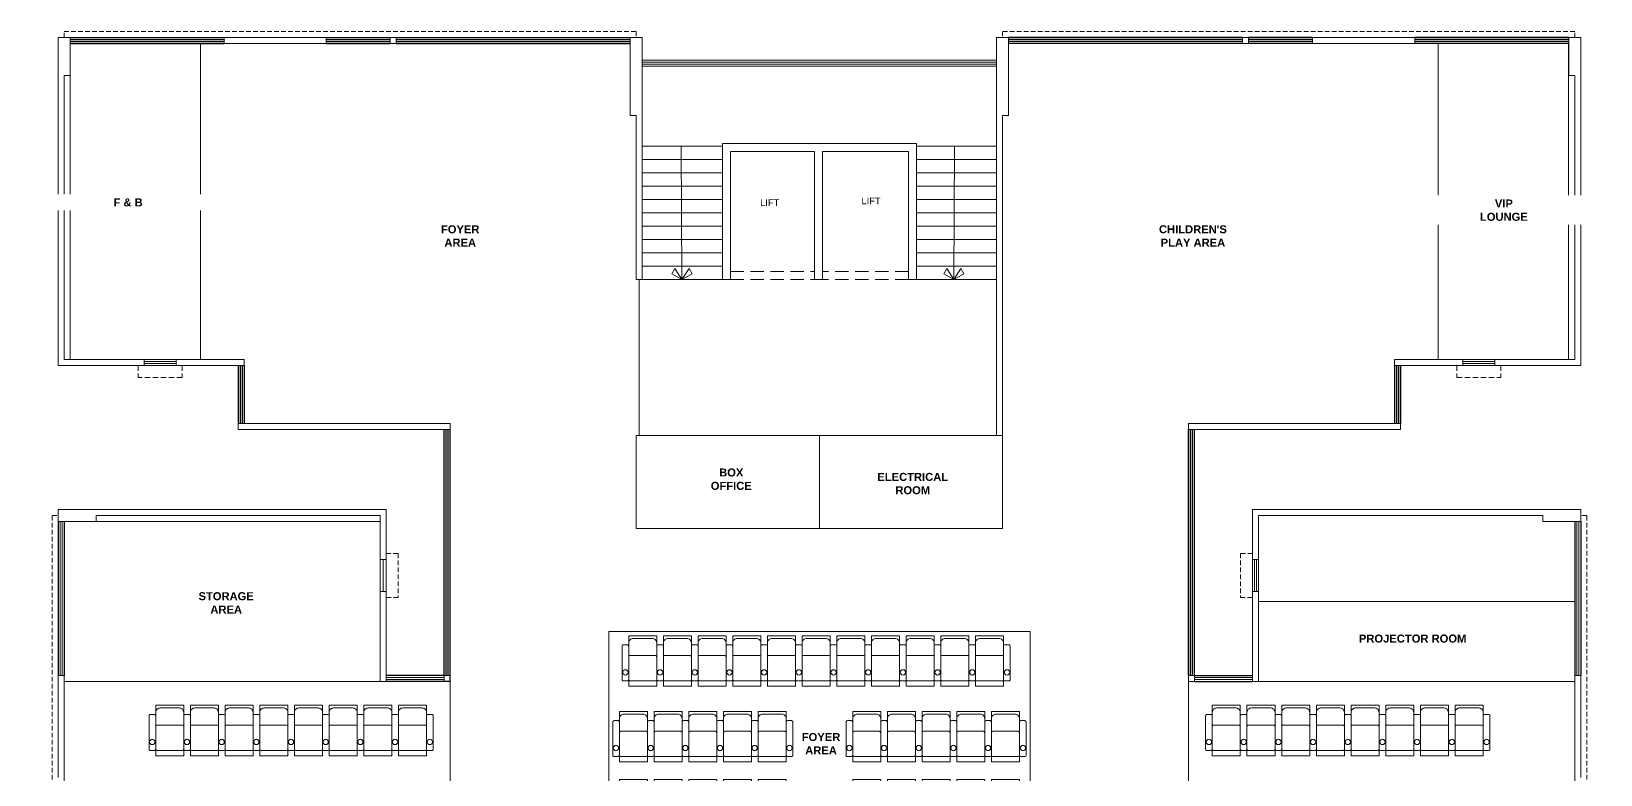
# Model space of a CAD drawing. Header units: inches. Extents: x 1807 to 67852, y 1160 to 20242.
# Drawn here: x 43766 to 44942, y 9205 to 9763 of the extents above; entities that cross this region are included whole.
import ezdxf
from ezdxf.lldxf.tags import DXFTag

# ---------------------------------------------------------------- set-up
doc = ezdxf.new("R2010")
doc.units = ezdxf.units.IN
doc.header["$MEASUREMENT"] = 0
doc.linetypes.add('DASHED', pattern=[0.75, 0.5, -0.25])
doc.layers.get('0').update_dxf_attribs({"lineweight": 20})
for name, color, linetype, lineweight in [('02WINDOW & DOTTED', 8, 'Continuous', 20), ('CHAIRS', 34, 'Continuous', 20), ('Nstair', 8, 'Continuous', 20), ('PROJ.', 8, 'DASHED', 20), ('RAILING', 8, 'Continuous', 25), ('Railing 01', 8, 'Continuous', 18), ('SHOP TEXT', 7, 'Continuous', 15), ('text', 7, 'Continuous', 15), ('wall', 7, 'Continuous', 20), ('WALLS', 7, 'Continuous', 20), ('WINDOW', 8, 'Continuous', 15)]:
    doc.layers.add(name, color=color, linetype=linetype, lineweight=lineweight)
doc.layers.add('GF', color=36, linetype='Continuous')
doc.styles.add('Krupalu 1', font='arial.ttf')
doc.styles.add('title block', font='')
doc.styles.get('title block').set_extended_font_data('Gulim')
tags = doc.linetypes.add('HIDDEN', pattern=[0.375, 0.25, -0.125]).pattern_tags.tags
tags[6:7] = [DXFTag(74, 4), DXFTag(75, 0), DXFTag(340, '0'), DXFTag(46, 1.0), DXFTag(50, 0.0), DXFTag(44, 0.0), DXFTag(45, 0.0)]
tags[4:5] = [DXFTag(74, 4), DXFTag(75, 0), DXFTag(340, '0'), DXFTag(46, 1.0), DXFTag(50, 0.0), DXFTag(44, 0.0), DXFTag(45, 0.0)]

# ---------------------------------------------------------------- blocks, each defined once
blk = doc.blocks.new('Recliner chair-01')
at = {"layer": 'CHAIRS', "lineweight": -2}
for points in [[(-10.5, 1), (-10.5, 26, 0.414214), (-11.5, 27), (-14.5, 27, 0.414214), (-15.5, 26), (-15.5, 1, 0.414214), (-14.5, 0), (-11.5, 0, 0.414214)], [(-7.1, 31.9), (7.1, 31.9, -0.414214), (10.5, 28.5), (10.5, 1, -0.414214), (9.5, 0), (-9.5, 0, -0.414214), (-10.5, 1), (-10.5, 28.5, -0.414214)], [(10.5, 1), (10.5, 26, -0.414214), (11.5, 27), (14.5, 27, -0.414214), (15.5, 26), (15.5, 1, -0.414214), (14.5, 0), (11.5, 0, -0.414214)], [(10.5, 1), (10.5, 18, 0.414214), (9.5, 19), (-9.5, 19, 0.414214), (-10.5, 18), (-10.5, 1, 0.414214), (-9.5, 0), (9.5, 0, 0.414214)]]:
    blk.add_lwpolyline(points, format="xyb", close=True, dxfattribs=at)
at = {"layer": 'CHAIRS', "linetype": 'HIDDEN', "lineweight": -2}
blk.add_lwpolyline([(-10.5, 33.9), (10.5, 33.9), (10.5, -4), (-10.5, -4)], close=True, dxfattribs=at)
at = {"layer": 'CHAIRS', "lineweight": -2}
for centre in [(-13, 6.4), (13.1, 6.4)]:
    blk.add_circle(centre, 2, dxfattribs=at)
blk = doc.blocks.new('*U420')
at = {"layer": 'CHAIRS'}
blk.add_blockref('Recliner chair-01', (0, -14.9), dxfattribs=at)
blk = doc.blocks.new('*U419')
at = {"layer": 'GF', "color": 0, "linetype": 'ByBlock', "lineweight": -2}
for p in [(0, 0), (26, 0), (52, 0), (78, 0)]:
    blk.add_blockref('*U420', p, dxfattribs=at)
at = {"layer": 'GF', "color": 0, "linetype": 'ByBlock', "lineweight": -2, "transparency": 16777216}
for p in [(104, 0), (130, 0), (156, 0), (182, 0)]:
    blk.add_blockref('*U420', p, dxfattribs=at)
blk = doc.blocks.new('*U424')
at = {"layer": 'CHAIRS'}
blk.add_blockref('Recliner chair-01', (0, -14.9), dxfattribs=at)
blk = doc.blocks.new('*U423')
at = {"layer": 'GF', "color": 0, "linetype": 'ByBlock', "lineweight": -2}
for p in [(0, 0), (26, 0), (52, 0), (78, 0)]:
    blk.add_blockref('*U424', p, dxfattribs=at)
at = {"layer": 'GF', "color": 0, "linetype": 'ByBlock', "lineweight": -2, "transparency": 16777216}
for p in [(104, 0), (130, 0), (156, 0), (182, 0)]:
    blk.add_blockref('*U424', p, dxfattribs=at)
blk = doc.blocks.new('*U485')
at = {"layer": 'CHAIRS'}
blk.add_blockref('Recliner chair-01', (0, -14.9), dxfattribs=at)
blk = doc.blocks.new('*U484')
at = {"layer": 'GF', "color": 0, "linetype": 'ByBlock', "lineweight": -2}
for p in [(0, 0), (26, 0), (52, 0), (78, 0)]:
    blk.add_blockref('*U485', p, dxfattribs=at)
at = {"layer": 'GF', "color": 0, "linetype": 'ByBlock', "lineweight": -2, "transparency": 16777216}
for p in [(104, 0), (130, 0), (156, 0), (182, 0), (208, 0), (234, 0), (260, 0)]:
    blk.add_blockref('*U485', p, dxfattribs=at)
blk = doc.blocks.new('*U489')
at = {"layer": 'CHAIRS'}
blk.add_blockref('Recliner chair-01', (0, -14.9), dxfattribs=at)
blk = doc.blocks.new('*U488')
at = {"layer": 'GF', "color": 0, "linetype": 'ByBlock', "lineweight": -2}
for p in [(0, 0), (26, 0), (52, 0), (78, 0)]:
    blk.add_blockref('*U489', p, dxfattribs=at)
at = {"layer": 'GF', "color": 0, "linetype": 'ByBlock', "lineweight": -2, "transparency": 16777216}
for p in [(104, 0), (0, -51), (26, -51), (52, -51), (78, -51), (104, -51), (0, -102), (26, -102), (52, -102), (78, -102), (104, -102), (0, -153), (26, -153), (52, -153), (78, -153), (104, -153), (0, -204), (26, -204), (52, -204), (78, -204), (104, -204)]:
    blk.add_blockref('*U489', p, dxfattribs=at)
blk = doc.blocks.new('*U487')
at = {"layer": 'CHAIRS'}
blk.add_blockref('Recliner chair-01', (0, -14.9), dxfattribs=at)
blk = doc.blocks.new('*U486')
at = {"layer": 'GF', "color": 0, "linetype": 'ByBlock', "lineweight": -2}
for p in [(0, 0), (26, 0), (52, 0), (78, 0)]:
    blk.add_blockref('*U487', p, dxfattribs=at)
at = {"layer": 'GF', "color": 0, "linetype": 'ByBlock', "lineweight": -2, "transparency": 16777216}
for p in [(104, 0), (0, -51), (26, -51), (52, -51), (78, -51), (104, -51), (0, -102), (26, -102), (52, -102), (78, -102), (104, -102), (0, -153), (26, -153), (52, -153), (78, -153), (104, -153), (0, -204), (26, -204), (52, -204), (78, -204), (104, -204)]:
    blk.add_blockref('*U487', p, dxfattribs=at)

msp = doc.modelspace()

# ---------------------------------------------------------------- linework, layer by layer
at = {"color": 5}
msp.add_line((44221.3, 9576.7), (44221.3, 9459.7), dxfattribs=at)
at = {"layer": '02WINDOW & DOTTED'}
for p, q in [((44489.1, 9741.2), (44223.4, 9741.2)), ((44489.1, 9739.7), (44223.4, 9739.7)), ((44489.1, 9738.2), (44223.4, 9738.2)), ((44489.1, 9736.7), (44223.4, 9736.7))]:
    msp.add_line(p, q, dxfattribs=at)
at = {"layer": '02WINDOW & DOTTED', "linetype": 'DASHED', "ltscale": 20}
for p, q in [((44289.6, 9582.7), (44352.6, 9582.7)), ((44289.6, 9576.7), (44352.6, 9576.7)), ((44423.1, 9582.7), (44358.6, 9582.7)), ((44423.1, 9576.7), (44358.6, 9576.7))]:
    msp.add_line(p, q, dxfattribs=at)
at = {"layer": 'Nstair', "ltscale": 10}
for p, q in [((44283.6, 9676.7), (44223.6, 9676.7)), ((44252.8, 9676.7), (44253.3, 9576.7)), ((44429.1, 9676.7), (44489.1, 9676.7)), ((44457.7, 9676.7), (44457.2, 9576.7)), ((44283.6, 9666.7), (44223.6, 9666.7)), ((44429.1, 9666.7), (44489.1, 9666.7)), ((44283.6, 9656.7), (44223.6, 9656.7)), ((44283.6, 9646.7), (44223.6, 9646.7)), ((44429.1, 9656.7), (44489.1, 9656.7)), ((44429.1, 9646.7), (44489.1, 9646.7)), ((44283.6, 9636.7), (44223.6, 9636.7)), ((44429.1, 9636.7), (44489.1, 9636.7)), ((44283.6, 9626.7), (44223.6, 9626.7)), ((44429.1, 9626.7), (44489.1, 9626.7)), ((44283.6, 9616.7), (44223.6, 9616.7)), ((44429.1, 9616.7), (44489.1, 9616.7)), ((44283.6, 9606.7), (44223.6, 9606.7)), ((44429.1, 9606.7), (44489.1, 9606.7)), ((44283.6, 9596.7), (44223.6, 9596.7)), ((44429.1, 9596.7), (44489.1, 9596.7)), ((44283.6, 9586.7), (44223.6, 9586.7)), ((44283.6, 9576.7), (44223.6, 9576.7)), ((44245.8, 9580.9), (44248, 9584.8)), ((44253.3, 9576.7), (44245.8, 9580.9)), ((44248, 9584.8), (44253.3, 9576.7)), ((44258.7, 9584.8), (44253.3, 9576.7)), ((44253.3, 9576.7), (44260.9, 9580.9)), ((44260.9, 9580.9), (44258.7, 9584.8)), ((44429.1, 9586.7), (44489.1, 9586.7)), ((44429.1, 9576.7), (44489.1, 9576.7)), ((44449.6, 9580.9), (44451.8, 9584.8)), ((44457.2, 9576.7), (44449.6, 9580.9)), ((44451.8, 9584.8), (44457.2, 9576.7)), ((44462.5, 9584.8), (44457.2, 9576.7)), ((44457.2, 9576.7), (44464.7, 9580.9)), ((44464.7, 9580.9), (44462.5, 9584.8))]:
    msp.add_line(p, q, dxfattribs=at)
at = {"layer": 'PROJ.', "ltscale": 8}
for p, q in [((43845.6, 9512.2), (43845.6, 9503.2)), ((43878.6, 9512.2), (43878.6, 9503.2)), ((44834.1, 9512.2), (44834.1, 9503.2)), ((44867.1, 9512.2), (44867.1, 9503.2)), ((43878.6, 9503.2), (43845.6, 9503.2)), ((44834.1, 9503.2), (44867.1, 9503.2))]:
    msp.add_line(p, q, dxfattribs=at)
at = {"layer": 'PROJ.', "ltscale": 7}
for points in [[(43790.1, 9758.2), (43790.1, 9762.7), (44219.1, 9762.7), (44219.1, 9758.2)], [(44922.6, 9758.2), (44922.6, 9762.7), (44493.6, 9762.7), (44493.6, 9758.2)], [(43785.6, 8970.7), (43781.1, 8970.7), (43781.1, 9399.7), (43785.6, 9399.7)], [(44927.1, 8970.7), (44931.6, 8970.7), (44931.6, 9399.7), (44927.1, 9399.7)], [(44031.6, 9371.2), (44040.6, 9371.2), (44040.6, 9338.2), (44031.6, 9338.2)], [(44681.1, 9371.2), (44672.1, 9371.2), (44672.1, 9338.2), (44681.1, 9338.2)]]:
    msp.add_lwpolyline(points, dxfattribs=at)
at = {"layer": 'RAILING'}
for p, q in [((43794.6, 9758.2), (43910.1, 9758.2)), ((43794.6, 9756.7), (43910.1, 9756.7)), ((43794.6, 9755.2), (43910.1, 9755.2)), ((43794.6, 9753.7), (43910.1, 9753.7)), ((43986.6, 9758.2), (44034.6, 9758.2)), ((43986.6, 9756.7), (44034.6, 9756.7)), ((43986.6, 9755.2), (44034.6, 9755.2)), ((43986.6, 9753.7), (44034.6, 9753.7)), ((44039.1, 9758.2), (44214.6, 9758.2)), ((44039.1, 9756.7), (44214.6, 9756.7)), ((44039.1, 9755.2), (44214.6, 9755.2)), ((44039.1, 9753.7), (44214.6, 9753.7)), ((44673.6, 9758.2), (44498.1, 9758.2)), ((44673.6, 9756.7), (44498.1, 9756.7)), ((44673.6, 9755.2), (44498.1, 9755.2)), ((44673.6, 9753.7), (44498.1, 9753.7)), ((44726.1, 9758.2), (44678.1, 9758.2)), ((44726.1, 9756.7), (44678.1, 9756.7)), ((44726.1, 9755.2), (44678.1, 9755.2)), ((44726.1, 9753.7), (44678.1, 9753.7)), ((44918.1, 9758.2), (44802.6, 9758.2)), ((44918.1, 9756.7), (44802.6, 9756.7)), ((44918.1, 9755.2), (44802.6, 9755.2)), ((44918.1, 9753.7), (44802.6, 9753.7)), ((43920.6, 9512.2), (43920.6, 9468.7)), ((43922.1, 9512.2), (43922.1, 9468.7)), ((43923.6, 9512.2), (43923.6, 9468.7)), ((43925.1, 9512.2), (43925.1, 9468.7)), ((44787.6, 9512.2), (44787.6, 9468.7)), ((44789.1, 9512.2), (44789.1, 9468.7)), ((44790.6, 9512.2), (44790.6, 9468.7)), ((44792.1, 9512.2), (44792.1, 9468.7)), ((44075.1, 9279.7), (44075.1, 9464.2)), ((44076.6, 9279.7), (44076.6, 9464.2)), ((44078.1, 9279.7), (44078.1, 9464.2)), ((44079.6, 9275.2), (44079.6, 9464.2)), ((44633.1, 9279.7), (44633.1, 9464.2)), ((44634.6, 9279.7), (44634.6, 9464.2)), ((44636.1, 9279.7), (44636.1, 9464.2)), ((44637.6, 9279.7), (44637.6, 9464.2)), ((43785.6, 9395.2), (43785.6, 9279.7)), ((43790.1, 9395.2), (43790.1, 9279.7)), ((44922.6, 9395.2), (44922.6, 9279.7)), ((44927.1, 9395.2), (44927.1, 9279.7)), ((44075.1, 9279.7), (44031.6, 9279.7)), ((44079.6, 9275.2), (44031.6, 9275.2)), ((44637.6, 9279.7), (44681.1, 9279.7)), ((44637.6, 9275.2), (44681.1, 9275.2))]:
    msp.add_line(p, q, dxfattribs=at)
at = {"layer": 'Railing 01'}
for p, q in [((43787.1, 9395.2), (43787.1, 9279.7)), ((43788.6, 9395.2), (43788.6, 9279.7)), ((44924.1, 9395.2), (44924.1, 9279.7)), ((44925.6, 9395.2), (44925.6, 9279.7)), ((44075.1, 9278.2), (44031.6, 9278.2)), ((44075.1, 9276.7), (44031.6, 9276.7)), ((44637.6, 9278.2), (44681.1, 9278.2)), ((44637.6, 9276.7), (44681.1, 9276.7))]:
    msp.add_line(p, q, dxfattribs=at)
at = {"layer": 'wall'}
for p, q in [((43785.6, 9758.2), (43785.6, 9512.2)), ((43785.6, 9758.2), (43794.6, 9758.2)), ((43794.6, 9734.2), (43794.6, 9758.2)), ((43910.1, 9758.2), (43910.1, 9753.7)), ((43910.1, 9758.2), (43986.6, 9758.2)), ((43910.1, 9753.7), (43982.1, 9753.7)), ((43982.1, 9753.7), (43982.1, 9753.7)), ((43986.6, 9753.7), (43982.1, 9753.7)), ((43986.6, 9758.2), (43986.6, 9753.7)), ((44034.6, 9758.2), (44034.6, 9758.2)), ((44034.6, 9758.2), (44039.1, 9758.2)), ((44214.6, 9758.2), (44214.6, 9704.2)), ((44214.6, 9758.2), (44223.6, 9758.2)), ((44223.6, 9758.2), (44223.6, 9576.7)), ((44489.1, 9758.2), (44489.1, 9459.7)), ((44498.1, 9758.2), (44489.1, 9758.2)), ((44498.1, 9758.2), (44498.1, 9704.2)), ((44673.6, 9758.2), (44673.6, 9753.7)), ((44678.1, 9758.2), (44673.6, 9758.2)), ((44678.1, 9758.2), (44678.1, 9753.7)), ((44726.1, 9758.2), (44726.1, 9753.7)), ((44802.6, 9758.2), (44726.1, 9758.2)), ((44802.6, 9753.7), (44726.1, 9753.7)), ((44802.6, 9758.2), (44802.6, 9753.7)), ((44918.1, 9734.2), (44918.1, 9758.2)), ((44927.1, 9758.2), (44918.1, 9758.2)), ((44927.1, 9758.2), (44927.1, 9512.2)), ((43790.1, 9729.7), (43790.1, 9569.2)), ((43794.6, 9729.7), (43790.1, 9729.7)), ((43794.6, 9729.7), (43794.6, 9734.2)), ((44918.1, 9729.7), (44918.1, 9734.2)), ((44918.1, 9734.2), (44918.1, 9734.2)), ((44918.1, 9729.7), (44922.6, 9729.7)), ((44922.6, 9729.7), (44922.6, 9569.2)), ((44214.6, 9699.7), (44214.6, 9704.2)), ((44214.6, 9704.2), (44214.6, 9704.2)), ((44214.6, 9699.7), (44219.1, 9699.7)), ((44219.1, 9699.7), (44219.1, 9576.7)), ((44493.6, 9699.7), (44493.6, 9459.7)), ((44498.1, 9699.7), (44493.6, 9699.7)), ((44498.1, 9699.7), (44498.1, 9704.2)), ((44498.1, 9704.2), (44498.1, 9704.2)), ((44358.6, 9678.7), (44283.6, 9678.7)), ((44283.6, 9678.7), (44283.6, 9576.7)), ((44289.6, 9576.7), (44289.6, 9672.7)), ((44289.6, 9672.7), (44352.6, 9672.7)), ((44352.6, 9678.7), (44429.1, 9678.7)), ((44352.6, 9672.7), (44352.6, 9576.7)), ((44352.6, 9576.7), (44352.6, 9672.7)), ((44358.6, 9576.7), (44358.6, 9672.7)), ((44423.1, 9672.7), (44358.6, 9672.7)), ((44358.6, 9672.7), (44358.6, 9576.7)), ((44423.1, 9576.7), (44423.1, 9672.7)), ((44429.1, 9678.7), (44429.1, 9576.7)), ((44283.6, 9576.7), (44289.6, 9576.7)), ((44352.6, 9576.7), (44358.6, 9576.7)), ((44358.6, 9576.7), (44352.6, 9576.7)), ((44429.1, 9576.7), (44423.1, 9576.7)), ((43790.1, 9569.2), (43790.1, 9564.7)), ((43790.1, 9569.2), (43790.1, 9569.2)), ((43790.1, 9564.7), (43790.1, 9564.7)), ((43790.1, 9564.7), (43790.1, 9516.7)), ((44922.6, 9569.2), (44922.6, 9564.7)), ((44922.6, 9569.2), (44922.6, 9569.2)), ((44922.6, 9564.7), (44922.6, 9564.7)), ((44922.6, 9564.7), (44922.6, 9516.7)), ((43850.1, 9512.2), (43785.6, 9512.2)), ((43850.1, 9516.7), (43790.1, 9516.7)), ((43850.1, 9516.7), (43850.1, 9512.2)), ((43874.1, 9516.7), (43874.1, 9512.2)), ((43925.1, 9516.7), (43874.1, 9516.7)), ((43925.1, 9512.2), (43874.1, 9512.2)), ((43878.6, 9516.7), (43878.6, 9516.7)), ((43925.1, 9516.7), (43925.1, 9512.2)), ((44787.6, 9516.7), (44838.6, 9516.7)), ((44787.6, 9516.7), (44787.6, 9512.2)), ((44787.6, 9512.2), (44838.6, 9512.2)), ((44838.6, 9516.7), (44838.6, 9512.2)), ((44862.6, 9516.7), (44862.6, 9512.2)), ((44862.6, 9516.7), (44922.6, 9516.7)), ((44862.6, 9512.2), (44927.1, 9512.2)), ((43920.6, 9468.7), (43920.6, 9464.2)), ((44792.1, 9468.7), (44792.1, 9464.2)), ((44031.6, 9404.2), (43785.6, 9404.2)), ((43785.6, 9395.2), (43785.6, 9404.2)), ((43814.1, 9399.7), (43814.1, 9395.2)), ((43974.6, 9399.7), (43814.1, 9399.7)), ((43974.6, 9399.7), (43974.6, 9399.7)), ((43979.1, 9399.7), (43974.6, 9399.7)), ((43979.1, 9399.7), (43979.1, 9399.7)), ((44031.6, 9366.7), (44031.6, 9404.2)), ((44681.1, 9404.2), (44927.1, 9404.2)), ((44681.1, 9366.7), (44681.1, 9404.2)), ((44685.6, 9399.7), (44733.6, 9399.7)), ((44685.6, 9366.7), (44685.6, 9399.7)), ((44733.6, 9399.7), (44898.6, 9399.7)), ((44898.6, 9399.7), (44898.6, 9395.2)), ((44927.1, 9395.2), (44927.1, 9404.2)), ((43809.6, 9395.2), (43785.6, 9395.2)), ((43809.6, 9395.2), (43809.6, 9395.2)), ((43809.6, 9395.2), (43814.1, 9395.2)), ((44903.1, 9395.2), (44898.6, 9395.2)), ((44903.1, 9395.2), (44927.1, 9395.2)), ((44903.1, 9395.2), (44903.1, 9395.2)), ((44031.6, 9366.7, 2), (44027.1, 9366.7, 2)), ((44681.1, 9366.7), (44685.6, 9366.7)), ((44027.1, 9275.2), (44027.1, 9342.7)), ((44031.6, 9342.7), (44027.1, 9342.7)), ((44031.6, 9275.2), (44031.6, 9342.7)), ((44681.1, 9275.2), (44681.1, 9342.7)), ((44681.1, 9342.7), (44685.6, 9342.7)), ((44685.6, 9275.2), (44685.6, 9342.7)), ((43785.6, 9279.7), (43785.6, 9203.2)), ((43790.1, 9279.7), (43785.6, 9279.7)), ((43790.1, 9279.7), (43790.1, 9207.7)), ((44031.6, 9275.2), (44027.1, 9275.2)), ((44637.6, 9279.7), (44633.1, 9279.7)), ((44681.1, 9275.2), (44685.6, 9275.2)), ((44922.6, 9279.7), (44922.6, 9207.7)), ((44922.6, 9279.7), (44927.1, 9279.7)), ((44927.1, 9279.7), (44927.1, 9203.2)), ((43790.1, 9207.7), (43790.1, 9207.7)), ((43790.1, 9207.7), (43790.1, 9203.2)), ((44922.6, 9207.7), (44922.6, 9207.7)), ((44922.6, 9207.7), (44922.6, 9203.2))]:
    msp.add_line(p, q, dxfattribs=at)
for points in [[(43925.1, 9468.7), (43920.6, 9468.7)], [(43920.6, 9464.2), (44079.6, 9464.2)], [(44792.1, 9464.2), (44633.1, 9464.2), (44633.1, 9468.7), (44792.1, 9468.7)]]:
    msp.add_lwpolyline(points, dxfattribs=at)
at = {"layer": 'WALLS'}
for p, q in [((44219.1, 9576.7), (44223.6, 9576.7)), ((44489.1, 9459.7), (44223.6, 9459.7)), ((44493.6, 9459.7), (44489.1, 9459.7))]:
    msp.add_line(p, q, dxfattribs=at)
for points in [[(43794.6, 9753.7), (43892.3, 9753.7), (43892.3, 9516.7), (43794.6, 9516.7)], [(44039.1, 9753.7), (44034.6, 9753.7), (44034.6, 9758.2), (44039.1, 9758.2)], [(44917.9, 9753.7), (44820.2, 9753.7), (44820.2, 9516.7), (44917.9, 9516.7)], [(44079.6, 9464.2), (43920.6, 9464.2), (43920.6, 9468.7), (44079.6, 9468.7)], [(44027.1, 9275.2), (43790.1, 9275.2), (43790.1, 9395.2), (44027.1, 9395.2)], [(44685.6, 9275.2), (44922.6, 9275.2), (44922.6, 9335.2), (44685.6, 9335.2)], [(44079.6, 8661.7), (44027.1, 8661.7), (44027.1, 8625.7), (43790.1, 8625.7), (43790.1, 9275.2), (44079.6, 9275.2)], [(44079.6, 9279.7), (44075.1, 9279.7), (44075.1, 9275.2), (44079.6, 9275.2)], [(44633.1, 9279.7), (44637.6, 9279.7), (44637.6, 9275.2), (44633.1, 9275.2)], [(44633.1, 8661.7), (44685.6, 8661.7), (44685.6, 8625.7), (44922.6, 8625.7), (44922.6, 9275.2), (44633.1, 9275.2)]]:
    msp.add_lwpolyline(points, close=True, dxfattribs=at)
for points in [[(44673.6, 9753.7), (44678.1, 9753.7)], [(43979.1, 9399.7), (44027.1, 9399.7), (44027.1, 9366.7)]]:
    msp.add_lwpolyline(points, dxfattribs=at)
at = {"layer": 'WINDOW'}
for p, q in [((43874.1, 9516.7), (43850.1, 9516.7)), ((43874.1, 9515.2), (43850.1, 9515.2)), ((43874.1, 9513.7), (43850.1, 9513.7)), ((43874.1, 9512.2), (43850.1, 9512.2)), ((44838.6, 9516.7), (44862.6, 9516.7)), ((44838.6, 9515.2), (44862.6, 9515.2)), ((44838.6, 9513.7), (44862.6, 9513.7)), ((44838.6, 9512.2), (44862.6, 9512.2)), ((44027.1, 9342.8, -2), (44027.1, 9366.8, -2)), ((44029.3, 9342.6, -2), (44029.3, 9366.7, -2)), ((44031.6, 9342.7), (44031.6, 9366.7)), ((44681.1, 9342.7), (44681.1, 9366.7)), ((44682.6, 9342.7), (44682.6, 9366.7)), ((44684.1, 9342.7), (44684.1, 9366.7)), ((44685.6, 9342.7), (44685.6, 9366.7))]:
    msp.add_line(p, q, dxfattribs=at)

# ---------------------------------------------------------------- block references
at = {"layer": 'GF'}
msp.add_blockref('*U484', (44223.9, 9290.6), dxfattribs=at)
at = {"layer": 'GF', "xscale": -1}
msp.add_blockref('*U423', (44051.3, 9238.4), dxfattribs=at)
at = {"layer": 'GF', "rotation": 359.9999999995785}
msp.add_blockref('*U419', (44661.4, 9238.4), dxfattribs=at)

# ---------------------------------------------------------------- texts
at = {"layer": 'SHOP TEXT', "ltscale": 0.1, "style": 'Krupalu 1'}
for p in [(44311.9, 9631.7), (44387.9, 9633.1)]:
    msp.add_text('LIFT', height=5, dxfattribs=at).set_placement(p)
at = {"layer": 'text', "char_height": 6, "width": 139.144, "attachment_point": 4, "style": 'title block', "bg_fill": 2}
for s, insert in [('\\pxqc;{\\fArial|b1|i0|c0|p34;FOYER\\PAREA}', (44017.5, 9609.3)), ("\\pxqc;{\\fArial|b1|i0|c0|p34;CHILDREN'S\\PPLAY AREA}", (44566.8, 9609.3)), ('\\pxqc;{\\fArial|b1|i0|c0|p34;BOX\\POFFICE}', (44220.7, 9426.9)), ('\\pxqc;{\\fArial|b1|i0|c0|p34;FOYER\\PAREA}', (44288, 9228.6))]:
    msp.add_mtext(s, dxfattribs=dict(at, insert=insert))

# ---------------------------------------------------------------- next in the draw order: linework, layer by layer
at = {"layer": 'WALLS'}
for points in [[(44219.1, 9459.7), (44219.1, 9389.9), (44356.3, 9389.9), (44356.3, 9459.7)], [(44514.3, 9312.7), (44198.4, 9312.7), (44198.4, 8805), (44514.3, 8805)]]:
    msp.add_lwpolyline(points, close=True, dxfattribs=at)

# ---------------------------------------------------------------- next in the draw order: block references
at = {"layer": 'GF', "xscale": -1}
msp.add_blockref('*U488', (44320.9, 9233.8), dxfattribs=at)
at = {"layer": 'GF', "rotation": 359.9999999998665}
msp.add_blockref('*U486', (44391.8, 9233.8), dxfattribs=at)

# ---------------------------------------------------------------- next in the draw order: texts
at = {"layer": 'text', "char_height": 6, "width": 139.144, "style": 'title block', "bg_fill": 2}
for s, insert, attachment_point in [('\\pxqc;{\\fArial|b1|i0|c0|p34;F & B', (43907.7, 9634.4), 6), ('\\pxqc;{\\fArial|b1|i0|c0|p34;VIP\\PLOUNGE}', (44799.9, 9628.6), 4), ('\\pxqc;{\\fArial|b1|i0|c0|p34;STORAGE\\PAREA}', (43981.2, 9334.2), 6), ('\\pxqc;{\\fArial|b1|i0|c0|p34;PROJECTOR ROOM}', (44731.5, 9307.4), 4)]:
    msp.add_mtext(s, dxfattribs=dict(at, insert=insert, attachment_point=attachment_point))

# ---------------------------------------------------------------- next in the draw order: texts
at = {"layer": 'text', "insert": (44495.9, 9423.6), "char_height": 6, "width": 139.144, "attachment_point": 6, "style": 'title block', "bg_fill": 2}
msp.add_mtext('\\pxqc;{\\fArial|b1|i0|c0|p34;ELECTRICAL\\PROOM}', dxfattribs=at)

# ---------------------------------------------------------------- next in the draw order: linework, layer by layer
at = {"layer": 'WALLS'}
msp.add_lwpolyline([(44356.3, 9389.9), (44356.3, 9459.7), (44493.6, 9459.7), (44493.6, 9389.9)], close=True, dxfattribs=at)

doc.saveas('drawing.dxf')
